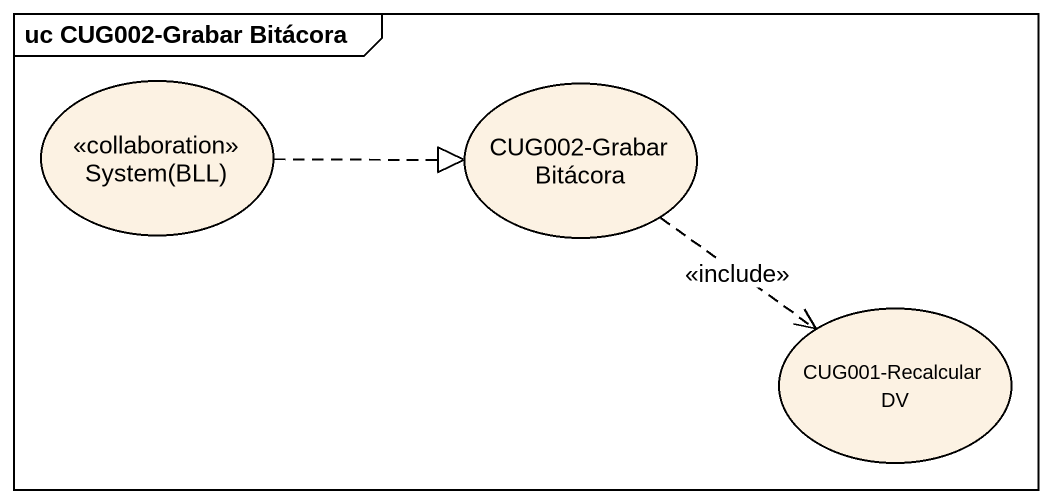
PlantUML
@startuml
mainframe uc CUG002-Grabar Bitácora
usecase "System(BLL)" as System_BLL <<collaboration>>
usecase "CUG002-Grabar Bitácora" as CUG002_Grabar_Bitácora
usecase "CUG001-Recalcular DV" as CUG001_Recalcular_DV
System_BLL .right.|> CUG002_Grabar_Bitácora
CUG002_Grabar_Bitácora ..> CUG001_Recalcular_DV : <<include>>
@enduml
